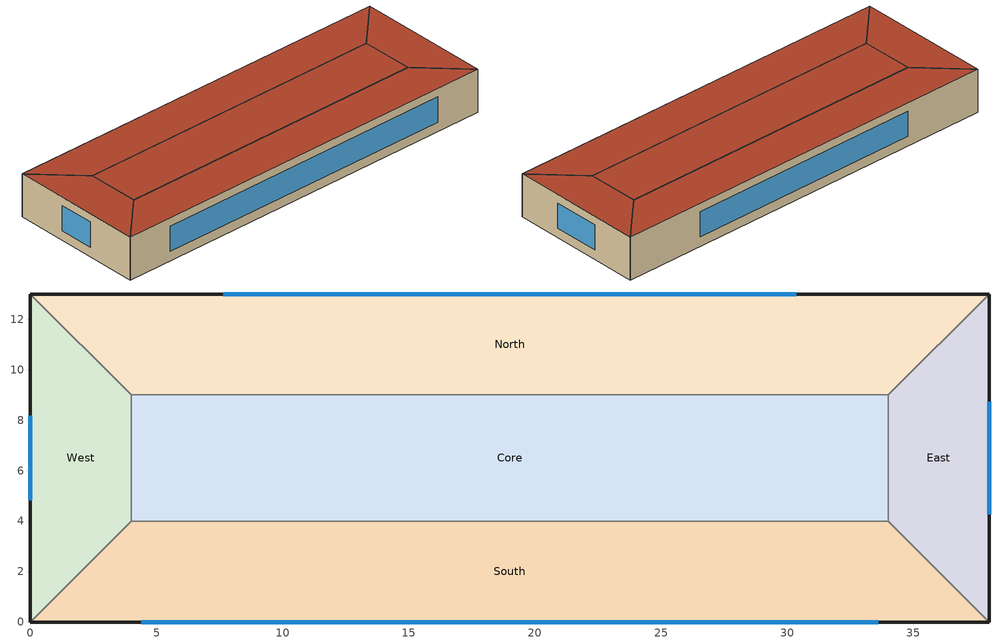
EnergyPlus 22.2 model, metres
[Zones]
South
 floor ground (Slab_Cons): 4,4 34,4 38,0 0,0 z0
 wall outside (ExtWall_Cons): 0,0 38,0 z0:4.1
 wall to East (Partition_Cons): 38,0 34,4 z0:4.1
 wall to Core (Partition_Cons): 34,4 4,4 z0:4.1
 wall to West (Partition_Cons): 4,4 0,0 z0:4.1
 window (Win_Cons): 4.39,0 33.61,0 z0.9:3.3
 roof outside (Roof_Cons): 0,0 38,0 34,4 4,4 z4.1
East
 floor ground (Slab_Cons): 34,4 34,9 38,13 38,0 z0
 wall outside (ExtWall_Cons): 38,0 38,13 z0:4.1
 wall to North (Partition_Cons): 38,13 34,9 z0:4.1
 wall to Core (Partition_Cons): 34,9 34,4 z0:4.1
 window (Win_Cons): 38,4.28 38,8.72 z0.9:3.3
 roof outside (Roof_Cons): 38,0 38,13 34,9 34,4 z4.1
North
 floor ground (Slab_Cons): 34,9 4,9 0,13 38,13 z0
 wall outside (ExtWall_Cons): 38,13 0,13 z0:4.1
 wall to West (Partition_Cons): 0,13 4,9 z0:4.1
 wall to Core (Partition_Cons): 4,9 34,9 z0:4.1
 window (Win_Cons): 30.36,13 7.64,13 z0.9:3.3
 roof outside (Roof_Cons): 38,13 0,13 4,9 34,9 z4.1
West
 floor ground (Slab_Cons): 4,9 4,4 0,0 0,13 z0
 wall outside (ExtWall_Cons): 0,13 0,0 z0:4.1
 wall to Core (Partition_Cons): 4,4 4,9 z0:4.1
 window (Win_Cons): 0,8.17 0,4.83 z0.9:3.3
 roof outside (Roof_Cons): 0,13 0,0 4,4 4,9 z4.1
Core
 floor ground (Slab_Cons): 4,9 34,9 34,4 4,4 z0
 roof outside (Roof_Cons): 4,4 34,4 34,9 4,9 z4.1
[Building]
T2-dev-01: 30, Suburbs, 0.04, 0.4, FullExterior, 25, 6
[Material]
Concrete200: MediumRough, 0.2032, 1.311, 2240, 836.8, 0.9, 0.7, 0.7
Gypsum13: MediumRough, 0.0127, 0.16, 784.9, 830, 0.9, 0.7, 0.7
Membrane10: MediumRough, 0.0095, 0.16, 1121.3, 1460, 0.9, 0.7, 0.7
MetalDeck: MediumRough, 0.0015, 45.006, 7680, 418.4, 0.9, 0.7, 0.7
Concrete100: MediumRough, 0.1016, 1.311, 2240, 836.8, 0.9, 0.7, 0.7
Carpet: MediumRough, 0.0127, 0.06, 288, 1380, 0.9, 0.7, 0.7
WallIns: MediumRough, 0.13431, 0.049, 265, 836.8, 0.9, 0.7, 0.7
RoofIns: MediumRough, 0.09691, 0.049, 265, 836.8, 0.9, 0.7, 0.7
[Construction]
ExtWall_Cons: Concrete200, WallIns, Gypsum13
Roof_Cons: Membrane10, RoofIns, MetalDeck
Slab_Cons: Concrete100, Carpet
Partition_Cons: Gypsum13, Gypsum13
Win_Cons: Glazing
[WindowMaterial:SimpleGlazingSystem]
Glazing: 2, 0.29, 0.4
[Zone]
South; East; North; West; Core: 0, 0, 0, 0, 1, 1, autocalculate, autocalculate
[People]
South_People: South, OCC_SCH, Area/Person, , , 17.5, 0.3, autocalculate, ACTIVITY_SCH
East_People: East, OCC_SCH, Area/Person, , , 17.5, 0.3, autocalculate, ACTIVITY_SCH
North_People: North, OCC_SCH, Area/Person, , , 17.5, 0.3, autocalculate, ACTIVITY_SCH
West_People: West, OCC_SCH, Area/Person, , , 17.5, 0.3, autocalculate, ACTIVITY_SCH
Core_People: Core, OCC_SCH, Area/Person, , , 17.5, 0.3, autocalculate, ACTIVITY_SCH
[Lights]
South_Lights: South, LTG_SCH, Watts/Area, , 6.2, , 0, 0.7, 0.2, 1
East_Lights: East, LTG_SCH, Watts/Area, , 6.2, , 0, 0.7, 0.2, 1
North_Lights: North, LTG_SCH, Watts/Area, , 6.2, , 0, 0.7, 0.2, 1
West_Lights: West, LTG_SCH, Watts/Area, , 6.2, , 0, 0.7, 0.2, 1
Core_Lights: Core, LTG_SCH, Watts/Area, , 6.2, , 0, 0.7, 0.2, 1
[ElectricEquipment]
South_Equip: South, EQP_SCH, Watts/Area, , 10.7, , 0, 0.5, 0
East_Equip: East, EQP_SCH, Watts/Area, , 10.7, , 0, 0.5, 0
North_Equip: North, EQP_SCH, Watts/Area, , 10.7, , 0, 0.5, 0
West_Equip: West, EQP_SCH, Watts/Area, , 10.7, , 0, 0.5, 0
Core_Equip: Core, EQP_SCH, Watts/Area, , 10.7, , 0, 0.5, 0
[ZoneInfiltration:DesignFlowRate]
South_Infil: South, ALWAYS_ON, AirChanges/Hour, , , , 0.25, 1, 0, 0, 0
East_Infil: East, ALWAYS_ON, AirChanges/Hour, , , , 0.25, 1, 0, 0, 0
North_Infil: North, ALWAYS_ON, AirChanges/Hour, , , , 0.25, 1, 0, 0, 0
West_Infil: West, ALWAYS_ON, AirChanges/Hour, , , , 0.25, 1, 0, 0, 0
Core_Infil: Core, ALWAYS_ON, AirChanges/Hour, , , , 0.25, 1, 0, 0, 0
[HVACTemplate:Thermostat]
Tstat: HTGSETP_SCH, , CLGSETP_SCH
[HVACTemplate:Zone:IdealLoadsAirSystem]
South; East; North; West; Core: Tstat
[Schedule:Compact]
ALWAYS_ON: Fraction, Through: 12/31, For: AllDays, Until: 24:00, 1
OCC_SCH: Fraction, Through: 12/31, For: Weekdays SummerDesignDay WinterDesignDay, Until: 08:00, 0, Until: 18:00, 1, Until: 24:00, 0, For: AllOtherDays, Until: 24:00, 0
LTG_SCH: Fraction, Through: 12/31, For: Weekdays SummerDesignDay WinterDesignDay, Until: 08:00, 0.15, Until: 18:00, 0.95, Until: 24:00, 0.15, For: AllOtherDays, Until: 24:00, 0.15
EQP_SCH: Fraction, Through: 12/31, For: Weekdays SummerDesignDay WinterDesignDay, Until: 08:00, 0.25, Until: 18:00, 0.9, Until: 24:00, 0.25, For: AllOtherDays, Until: 24:00, 0.25
HTGSETP_SCH: Temperature, Through: 12/31, For: Weekdays SummerDesignDay WinterDesignDay, Until: 08:00, 15.5, Until: 18:00, 20, Until: 24:00, 15.5, For: AllOtherDays, Until: 24:00, 15.5
CLGSETP_SCH: Temperature, Through: 12/31, For: Weekdays SummerDesignDay WinterDesignDay, Until: 08:00, 28.5, Until: 18:00, 23, Until: 24:00, 28.5, For: AllOtherDays, Until: 24:00, 28.5
ACTIVITY_SCH: Any, Through: 12/31, For: AllDays, Until: 24:00, 130
